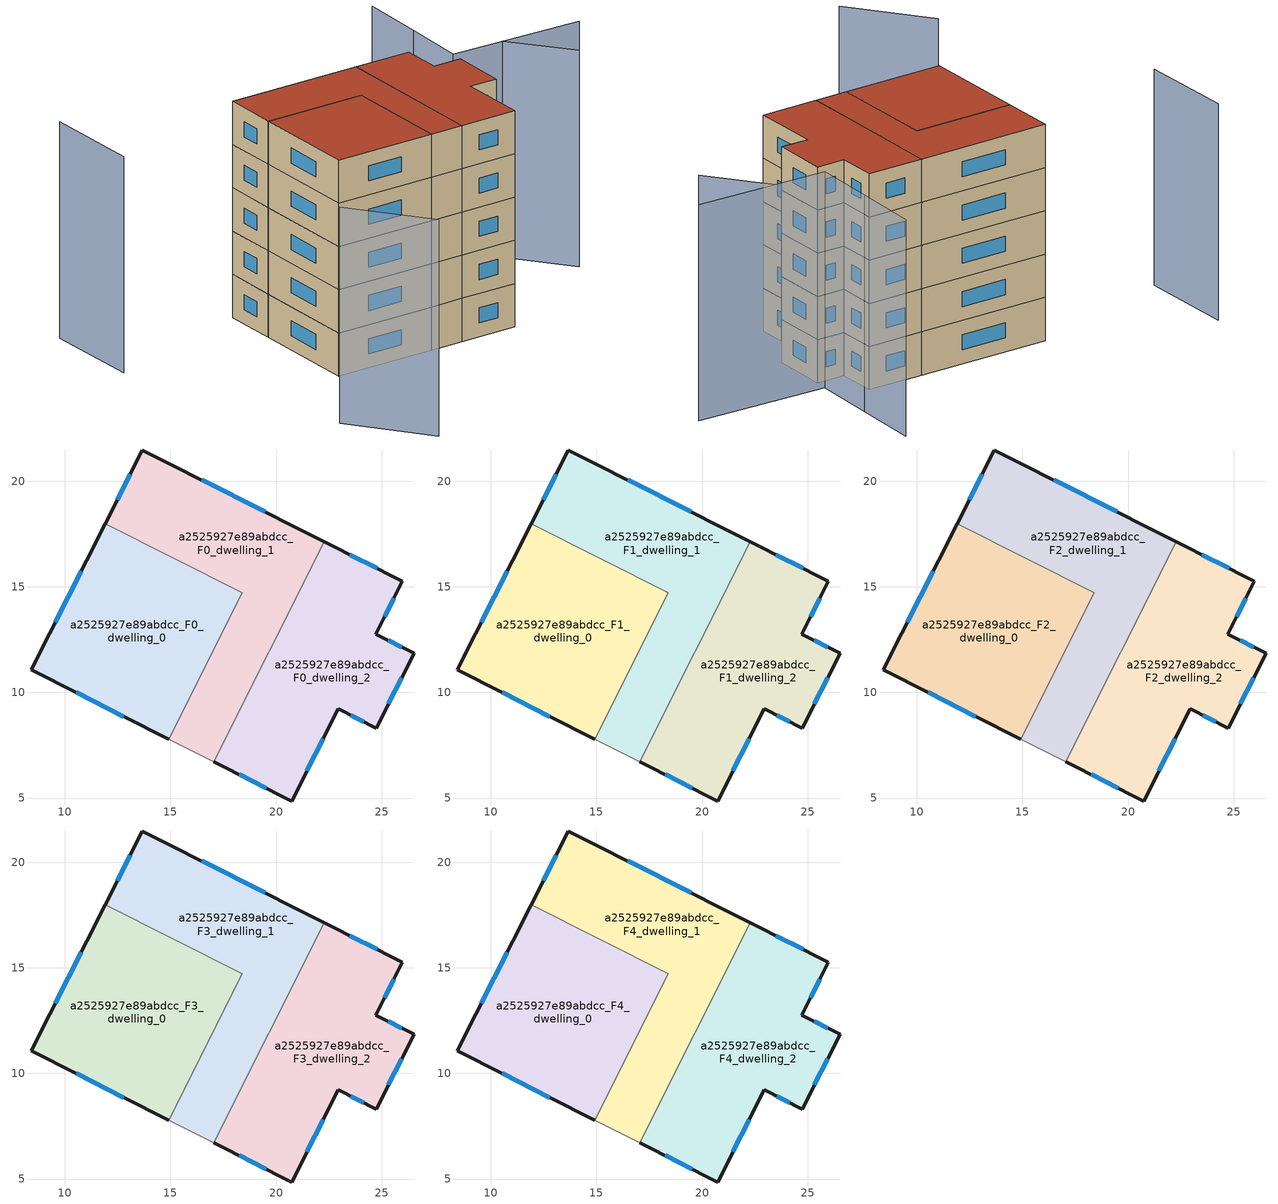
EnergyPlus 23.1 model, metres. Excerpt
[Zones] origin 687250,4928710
a2525927e89abdcc_F0_dwelling_0
 floor ground (EU_floor_Construction): 18.4,14.71 14.91,7.79 8.42,11.06 11.91,17.97 z0
 wall outside (EU_wall_Construction): 11.91,17.97 8.42,11.06 14.91,7.79 z0:3
 wall to a2525927e89abdcc_F0_dwelling_1 (EU_wall_Construction): 14.91,7.79 18.4,14.71 11.91,17.97 z0:3
 window (EU_Window_Construction): 10.53,10 12.8,8.86 / 10.77,15.73 9.55,13.31 z0.98:2.02
a2525927e89abdcc_F0_dwelling_1
 floor ground (EU_floor_Construction): 22.29,17.13 17.04,6.72 14.91,7.79 18.4,14.71 11.91,17.97 13.67,21.47 z0
 wall outside (EU_wall_Construction): 22.29,17.13 13.67,21.47 11.91,17.97 z0:3
 wall adiabatic (EU_wall_Construction): 14.91,7.79 17.04,6.72 z0:3
 wall to a2525927e89abdcc_F0_dwelling_2 (EU_wall_Construction): 17.04,6.72 22.29,17.13 z0:3
 window (EU_Window_Construction): 13.1,20.33 12.48,19.11 / 19.48,18.54 16.47,20.06 z0.98:2.02
a2525927e89abdcc_F0_dwelling_2
 floor ground (EU_floor_Construction): 25.98,15.27 24.72,12.76 26.53,11.85 24.73,8.3 22.94,9.23 20.74,4.86 17.04,6.72 22.29,17.13 z0
 wall outside (EU_wall_Construction): 17.04,6.72 20.74,4.86 22.94,9.23 24.73,8.3 26.53,11.85 24.72,12.76 25.98,15.27 22.29,17.13 z0:3
 window (EU_Window_Construction): 18.25,6.12 19.54,5.47 / 24.78,15.88 23.49,16.53 / 25.13,13.58 25.57,14.46 / 25.94,12.15 25.31,12.47 / 25.32,9.46 25.95,10.7 / 23.52,8.93 24.15,8.6 / 21.46,6.28 22.23,7.81 z0.98:2.02
a2525927e89abdcc_F1_dwelling_0
 floor to a2525927e89abdcc_F0_dwelling_0 (EU_floor_Construction): 18.4,14.71 14.91,7.79 8.42,11.06 11.91,17.97 z3
 wall outside (EU_wall_Construction): 11.91,17.97 8.42,11.06 14.91,7.79 z3:6
 wall to a2525927e89abdcc_F1_dwelling_1 (EU_wall_Construction): 14.91,7.79 18.4,14.71 11.91,17.97 z3:6
 window (EU_Window_Construction): 10.53,10 12.8,8.86 / 10.77,15.73 9.55,13.31 z3.98:5.02
a2525927e89abdcc_F1_dwelling_1
 floor to a2525927e89abdcc_F0_dwelling_1 (EU_floor_Construction): 22.29,17.13 17.04,6.72 14.91,7.79 18.4,14.71 11.91,17.97 13.67,21.47 z3
 wall outside (EU_wall_Construction): 22.29,17.13 13.67,21.47 11.91,17.97 z3:6
 wall adiabatic (EU_wall_Construction): 14.91,7.79 17.04,6.72 z3:6
 wall to a2525927e89abdcc_F1_dwelling_2 (EU_wall_Construction): 17.04,6.72 22.29,17.13 z3:6
 window (EU_Window_Construction): 13.1,20.33 12.48,19.11 / 19.48,18.54 16.47,20.06 z3.98:5.02
a2525927e89abdcc_F1_dwelling_2
 floor to a2525927e89abdcc_F0_dwelling_2 (EU_floor_Construction): 25.98,15.27 24.72,12.76 26.53,11.85 24.73,8.3 22.94,9.23 20.74,4.86 17.04,6.72 22.29,17.13 z3
 wall outside (EU_wall_Construction): 17.04,6.72 20.74,4.86 22.94,9.23 24.73,8.3 26.53,11.85 24.72,12.76 25.98,15.27 22.29,17.13 z3:6
 window (EU_Window_Construction): 18.25,6.12 19.54,5.47 / 24.78,15.88 23.49,16.53 / 25.13,13.58 25.57,14.46 / 25.94,12.15 25.31,12.47 / 25.32,9.46 25.95,10.7 / 23.52,8.93 24.15,8.6 / 21.46,6.28 22.23,7.81 z3.98:5.02
a2525927e89abdcc_F2_dwelling_0
 floor to a2525927e89abdcc_F1_dwelling_0 (EU_floor_Construction): 18.4,14.71 14.91,7.79 8.42,11.06 11.91,17.97 z6
 wall outside (EU_wall_Construction): 11.91,17.97 8.42,11.06 14.91,7.79 z6:9
 wall to a2525927e89abdcc_F2_dwelling_1 (EU_wall_Construction): 14.91,7.79 18.4,14.71 11.91,17.97 z6:9
 window (EU_Window_Construction): 10.53,10 12.8,8.86 / 10.77,15.73 9.55,13.31 z6.98:8.02
a2525927e89abdcc_F2_dwelling_1
 floor to a2525927e89abdcc_F1_dwelling_1 (EU_floor_Construction): 22.29,17.13 17.04,6.72 14.91,7.79 18.4,14.71 11.91,17.97 13.67,21.47 z6
 wall outside (EU_wall_Construction): 22.29,17.13 13.67,21.47 11.91,17.97 z6:9
 wall adiabatic (EU_wall_Construction): 14.91,7.79 17.04,6.72 z6:9
 wall to a2525927e89abdcc_F2_dwelling_2 (EU_wall_Construction): 17.04,6.72 22.29,17.13 z6:9
 window (EU_Window_Construction): 13.1,20.33 12.48,19.11 / 19.48,18.54 16.47,20.06 z6.98:8.02
a2525927e89abdcc_F2_dwelling_2
 floor to a2525927e89abdcc_F1_dwelling_2 (EU_floor_Construction): 25.98,15.27 24.72,12.76 26.53,11.85 24.73,8.3 22.94,9.23 20.74,4.86 17.04,6.72 22.29,17.13 z6
 wall outside (EU_wall_Construction): 17.04,6.72 20.74,4.86 22.94,9.23 24.73,8.3 26.53,11.85 24.72,12.76 25.98,15.27 22.29,17.13 z6:9
 window (EU_Window_Construction): 18.25,6.12 19.54,5.47 / 24.78,15.88 23.49,16.53 / 25.13,13.58 25.57,14.46 / 25.94,12.15 25.31,12.47 / 25.32,9.46 25.95,10.7 / 23.52,8.93 24.15,8.6 / 21.46,6.28 22.23,7.81 z6.98:8.02
a2525927e89abdcc_F3_dwelling_0
 floor to a2525927e89abdcc_F2_dwelling_0 (EU_floor_Construction): 18.4,14.71 14.91,7.79 8.42,11.06 11.91,17.97 z9
 wall outside (EU_wall_Construction): 11.91,17.97 8.42,11.06 14.91,7.79 z9:12
 wall to a2525927e89abdcc_F3_dwelling_1 (EU_wall_Construction): 14.91,7.79 18.4,14.71 11.91,17.97 z9:12
 window (EU_Window_Construction): 10.53,10 12.8,8.86 / 10.77,15.73 9.55,13.31 z9.98:11.02
a2525927e89abdcc_F3_dwelling_1
 floor to a2525927e89abdcc_F2_dwelling_1 (EU_floor_Construction): 22.29,17.13 17.04,6.72 14.91,7.79 18.4,14.71 11.91,17.97 13.67,21.47 z9
 wall outside (EU_wall_Construction): 22.29,17.13 13.67,21.47 11.91,17.97 z9:12
 wall adiabatic (EU_wall_Construction): 14.91,7.79 17.04,6.72 z9:12
 wall to a2525927e89abdcc_F3_dwelling_2 (EU_wall_Construction): 17.04,6.72 22.29,17.13 z9:12
 window (EU_Window_Construction): 13.1,20.33 12.48,19.11 / 19.48,18.54 16.47,20.06 z9.98:11.02
a2525927e89abdcc_F3_dwelling_2
 floor to a2525927e89abdcc_F2_dwelling_2 (EU_floor_Construction): 25.98,15.27 24.72,12.76 26.53,11.85 24.73,8.3 22.94,9.23 20.74,4.86 17.04,6.72 22.29,17.13 z9
 wall outside (EU_wall_Construction): 17.04,6.72 20.74,4.86 22.94,9.23 24.73,8.3 26.53,11.85 24.72,12.76 25.98,15.27 22.29,17.13 z9:12
 window (EU_Window_Construction): 18.25,6.12 19.54,5.47 / 24.78,15.88 23.49,16.53 / 25.13,13.58 25.57,14.46 / 25.94,12.15 25.31,12.47 / 25.32,9.46 25.95,10.7 / 23.52,8.93 24.15,8.6 / 21.46,6.28 22.23,7.81 z9.98:11.02
a2525927e89abdcc_F4_dwelling_0
 floor to a2525927e89abdcc_F3_dwelling_0 (EU_floor_Construction): 18.4,14.71 14.91,7.79 8.42,11.06 11.91,17.97 z12
 wall outside (EU_wall_Construction): 11.91,17.97 8.42,11.06 14.91,7.79 z12:15
 wall to a2525927e89abdcc_F4_dwelling_1 (EU_wall_Construction): 14.91,7.79 18.4,14.71 11.91,17.97 z12:15
 window (EU_Window_Construction): 10.53,10 12.8,8.86 / 10.77,15.73 9.55,13.31 z12.98:14.02
 roof outside (EU_roof_Construction): 14.91,7.79 18.4,14.71 11.91,17.97 8.42,11.06 z15
a2525927e89abdcc_F4_dwelling_1
 floor to a2525927e89abdcc_F3_dwelling_1 (EU_floor_Construction): 22.29,17.13 17.04,6.72 14.91,7.79 18.4,14.71 11.91,17.97 13.67,21.47 z12
 wall outside (EU_wall_Construction): 22.29,17.13 13.67,21.47 11.91,17.97 z12:15
 wall adiabatic (EU_wall_Construction): 14.91,7.79 17.04,6.72 z12:15
 wall to a2525927e89abdcc_F4_dwelling_2 (EU_wall_Construction): 17.04,6.72 22.29,17.13 z12:15
 window (EU_Window_Construction): 13.1,20.33 12.48,19.11 / 19.48,18.54 16.47,20.06 z12.98:14.02
 roof outside (EU_roof_Construction): 17.04,6.72 22.29,17.13 13.67,21.47 11.91,17.97 18.4,14.71 14.91,7.79 z15
a2525927e89abdcc_F4_dwelling_2
 floor to a2525927e89abdcc_F3_dwelling_2 (EU_floor_Construction): 25.98,15.27 24.72,12.76 26.53,11.85 24.73,8.3 22.94,9.23 20.74,4.86 17.04,6.72 22.29,17.13 z12
 wall outside (EU_wall_Construction): 17.04,6.72 20.74,4.86 22.94,9.23 24.73,8.3 26.53,11.85 24.72,12.76 25.98,15.27 22.29,17.13 z12:15
 window (EU_Window_Construction): 18.25,6.12 19.54,5.47 / 24.78,15.88 23.49,16.53 / 25.13,13.58 25.57,14.46 / 25.94,12.15 25.31,12.47 / 25.32,9.46 25.95,10.7 / 23.52,8.93 24.15,8.6 / 21.46,6.28 22.23,7.81 z12.98:14.02
 roof outside (EU_roof_Construction): 24.73,8.3 26.53,11.85 24.72,12.76 25.98,15.27 22.29,17.13 17.04,6.72 20.74,4.86 22.94,9.23 z15
shading: 1.77,7.47 2.87,0.92 / 31.28,5.79 30.32,10.82 / 35.49,7.99 27.01,12.62 / 27.01,12.62 29.2,16.64 / 29.2,16.64 31.47,20.8 / 5.58,29.7 2.53,23.44 z0:15
[Building]
EU S2 Campaign: North Axis=0; Terrain=City; Solar Distribution=FullExterior
[Site:Location]
Bologna: Latitude=44.5; Longitude=11.25; Time Zone=1; Elevation=37
[SizingPeriod:WeatherFileDays]
AnnualSizingPeriod: Begin Month=1; Begin Day of Month=1; End Month=12; End Day of Month=31; Day of Week for Start Day=Monday; Use Weather File Daylight Saving Period=No; Use Weather File Rain and Snow Indicators=No
[MATERIAL]
EU_InternalMass_Material: Roughness=MediumRough; Thickness=0.1; Conductivity=1; Density=1800; Specific Heat=900; Thermal Absorptance=0.9; Solar Absorptance=0.7; Visible Absorptance=0.7
[MATERIAL:NOMASS] Roughness=MediumRough; Thermal Absorptance=0.9; Solar Absorptance=0.7; Visible Absorptance=0.7
Name | Thermal Resistance
EU_wall_NoMass | 0.905828
EU_roof_NoMass | 0.37593
EU_floor_NoMass | 0.67114
[WINDOWMATERIAL:SIMPLEGLAZINGSYSTEM]
EU_Window_SimpleGlazing: UFactor=4.52486; Solar Heat Gain Coefficient=0.85; Visible Transmittance=0.85
[CONSTRUCTION]
EU_wall_Construction: EU_wall_NoMass
EU_roof_Construction: EU_roof_NoMass
EU_floor_Construction: EU_floor_NoMass
EU_Window_Construction: EU_Window_SimpleGlazing
EU_InternalMass_Construction: EU_InternalMass_Material
[ZONE] Type=1; Multiplier=1; Ceiling Height=autocalculate; Floor Area=autocalculate; Part of Total Floor Area=Yes
Name | Volume
a2525927e89abdcc_F0_dwelling_0 | 168.734
a2525927e89abdcc_F1_dwelling_0; a2525927e89abdcc_F2_dwelling_0; a2525927e89abdcc_F3_dwelling_0; a2525927e89abdcc_F4_dwelling_0 | 168.735
a2525927e89abdcc_F0_dwelling_1 | 168.75
a2525927e89abdcc_F1_dwelling_1; a2525927e89abdcc_F2_dwelling_1; a2525927e89abdcc_F3_dwelling_1; a2525927e89abdcc_F4_dwelling_1 | 168.751
a2525927e89abdcc_F0_dwelling_2; a2525927e89abdcc_F1_dwelling_2; a2525927e89abdcc_F2_dwelling_2; a2525927e89abdcc_F3_dwelling_2; a2525927e89abdcc_F4_dwelling_2 | 168.749
[INTERNALMASS] Construction=EU_InternalMass_Construction
Name | Zone or ZoneList | Surface Area
a2525927e89abdcc_F0_dwelling_0_EU_InternalMass | a2525927e89abdcc_F0_dwelling_0 | 56.243
a2525927e89abdcc_F0_dwelling_1_EU_InternalMass | a2525927e89abdcc_F0_dwelling_1 | 56.2506
a2525927e89abdcc_F0_dwelling_2_EU_InternalMass | a2525927e89abdcc_F0_dwelling_2 | 56.2502
a2525927e89abdcc_F1_dwelling_0_EU_InternalMass | a2525927e89abdcc_F1_dwelling_0 | 56.243
a2525927e89abdcc_F1_dwelling_1_EU_InternalMass | a2525927e89abdcc_F1_dwelling_1 | 56.2506
a2525927e89abdcc_F1_dwelling_2_EU_InternalMass | a2525927e89abdcc_F1_dwelling_2 | 56.2502
a2525927e89abdcc_F2_dwelling_0_EU_InternalMass | a2525927e89abdcc_F2_dwelling_0 | 56.243
a2525927e89abdcc_F2_dwelling_1_EU_InternalMass | a2525927e89abdcc_F2_dwelling_1 | 56.2506
a2525927e89abdcc_F2_dwelling_2_EU_InternalMass | a2525927e89abdcc_F2_dwelling_2 | 56.2502
a2525927e89abdcc_F3_dwelling_0_EU_InternalMass | a2525927e89abdcc_F3_dwelling_0 | 56.243
a2525927e89abdcc_F3_dwelling_1_EU_InternalMass | a2525927e89abdcc_F3_dwelling_1 | 56.2506
a2525927e89abdcc_F3_dwelling_2_EU_InternalMass | a2525927e89abdcc_F3_dwelling_2 | 56.2502
a2525927e89abdcc_F4_dwelling_0_EU_InternalMass | a2525927e89abdcc_F4_dwelling_0 | 56.243
a2525927e89abdcc_F4_dwelling_1_EU_InternalMass | a2525927e89abdcc_F4_dwelling_1 | 56.2506
a2525927e89abdcc_F4_dwelling_2_EU_InternalMass | a2525927e89abdcc_F4_dwelling_2 | 56.2502
[OTHEREQUIPMENT] Fuel Type=Electricity; Design Level Calculation Method=Watts/Area; Power per Zone Floor Area=1; Fraction Latent=0; Fraction Radiant=0; Fraction Lost=0; Carbon Dioxide Generation Rate=0; EndUse Subcategory=EU_Step8_InternalGains
Name | Zone or ZoneList or Space or SpaceList | Schedule
EU_Step8_InternalGain_a2525927e89abdcc_F0_dwelling_0_f000 | a2525927e89abdcc_F0_dwelling_0 | EU_Step8_GainSchedule_a2525927e89abdcc_F0_dwelling_0_f000
EU_Step8_InternalGain_a2525927e89abdcc_F0_dwelling_1_f000 | a2525927e89abdcc_F0_dwelling_1 | EU_Step8_GainSchedule_a2525927e89abdcc_F0_dwelling_1_f000
EU_Step8_InternalGain_a2525927e89abdcc_F0_dwelling_2_f000 | a2525927e89abdcc_F0_dwelling_2 | EU_Step8_GainSchedule_a2525927e89abdcc_F0_dwelling_2_f000
EU_Step8_InternalGain_a2525927e89abdcc_F1_dwelling_0_f000 | a2525927e89abdcc_F1_dwelling_0 | EU_Step8_GainSchedule_a2525927e89abdcc_F1_dwelling_0_f000
EU_Step8_InternalGain_a2525927e89abdcc_F1_dwelling_1_f000 | a2525927e89abdcc_F1_dwelling_1 | EU_Step8_GainSchedule_a2525927e89abdcc_F1_dwelling_1_f000
EU_Step8_InternalGain_a2525927e89abdcc_F1_dwelling_2_f000 | a2525927e89abdcc_F1_dwelling_2 | EU_Step8_GainSchedule_a2525927e89abdcc_F1_dwelling_2_f000
EU_Step8_InternalGain_a2525927e89abdcc_F2_dwelling_0_f000 | a2525927e89abdcc_F2_dwelling_0 | EU_Step8_GainSchedule_a2525927e89abdcc_F2_dwelling_0_f000
EU_Step8_InternalGain_a2525927e89abdcc_F2_dwelling_1_f000 | a2525927e89abdcc_F2_dwelling_1 | EU_Step8_GainSchedule_a2525927e89abdcc_F2_dwelling_1_f000
EU_Step8_InternalGain_a2525927e89abdcc_F2_dwelling_2_f000 | a2525927e89abdcc_F2_dwelling_2 | EU_Step8_GainSchedule_a2525927e89abdcc_F2_dwelling_2_f000
EU_Step8_InternalGain_a2525927e89abdcc_F3_dwelling_0_f000 | a2525927e89abdcc_F3_dwelling_0 | EU_Step8_GainSchedule_a2525927e89abdcc_F3_dwelling_0_f000
EU_Step8_InternalGain_a2525927e89abdcc_F3_dwelling_1_f000 | a2525927e89abdcc_F3_dwelling_1 | EU_Step8_GainSchedule_a2525927e89abdcc_F3_dwelling_1_f000
EU_Step8_InternalGain_a2525927e89abdcc_F3_dwelling_2_f000 | a2525927e89abdcc_F3_dwelling_2 | EU_Step8_GainSchedule_a2525927e89abdcc_F3_dwelling_2_f000
EU_Step8_InternalGain_a2525927e89abdcc_F4_dwelling_0_f000 | a2525927e89abdcc_F4_dwelling_0 | EU_Step8_GainSchedule_a2525927e89abdcc_F4_dwelling_0_f000
EU_Step8_InternalGain_a2525927e89abdcc_F4_dwelling_1_f000 | a2525927e89abdcc_F4_dwelling_1 | EU_Step8_GainSchedule_a2525927e89abdcc_F4_dwelling_1_f000
EU_Step8_InternalGain_a2525927e89abdcc_F4_dwelling_2_f000 | a2525927e89abdcc_F4_dwelling_2 | EU_Step8_GainSchedule_a2525927e89abdcc_F4_dwelling_2_f000
[ZONEVENTILATION:DESIGNFLOWRATE] Schedule=EU_AlwaysOn; Design Flow Rate Calculation Method=AirChanges/Hour; Air Changes per Hour=0.73129; Ventilation Type=Natural; Fan Pressure Rise=0; Fan Total Efficiency=1; Constant Term Coefficient=1; Temperature Term Coefficient=0; Velocity Term Coefficient=0; Velocity Squared Term Coefficient=0; Minimum Indoor Temperature=-100; Maximum Indoor Temperature=100; Delta Temperature=-100; Minimum Outdoor Temperature=-100; Maximum Outdoor Temperature=100; Maximum Wind Speed=40
Name | Zone or ZoneList or Space or SpaceList
EU_ConstantAir_a2525927e89abdcc_F0_dwelling_0 | a2525927e89abdcc_F0_dwelling_0
EU_ConstantAir_a2525927e89abdcc_F0_dwelling_1 | a2525927e89abdcc_F0_dwelling_1
EU_ConstantAir_a2525927e89abdcc_F0_dwelling_2 | a2525927e89abdcc_F0_dwelling_2
EU_ConstantAir_a2525927e89abdcc_F1_dwelling_0 | a2525927e89abdcc_F1_dwelling_0
EU_ConstantAir_a2525927e89abdcc_F1_dwelling_1 | a2525927e89abdcc_F1_dwelling_1
EU_ConstantAir_a2525927e89abdcc_F1_dwelling_2 | a2525927e89abdcc_F1_dwelling_2
EU_ConstantAir_a2525927e89abdcc_F2_dwelling_0 | a2525927e89abdcc_F2_dwelling_0
EU_ConstantAir_a2525927e89abdcc_F2_dwelling_1 | a2525927e89abdcc_F2_dwelling_1
EU_ConstantAir_a2525927e89abdcc_F2_dwelling_2 | a2525927e89abdcc_F2_dwelling_2
EU_ConstantAir_a2525927e89abdcc_F3_dwelling_0 | a2525927e89abdcc_F3_dwelling_0
EU_ConstantAir_a2525927e89abdcc_F3_dwelling_1 | a2525927e89abdcc_F3_dwelling_1
EU_ConstantAir_a2525927e89abdcc_F3_dwelling_2 | a2525927e89abdcc_F3_dwelling_2
EU_ConstantAir_a2525927e89abdcc_F4_dwelling_0 | a2525927e89abdcc_F4_dwelling_0
EU_ConstantAir_a2525927e89abdcc_F4_dwelling_1 | a2525927e89abdcc_F4_dwelling_1
EU_ConstantAir_a2525927e89abdcc_F4_dwelling_2 | a2525927e89abdcc_F4_dwelling_2
[HVACTEMPLATE:THERMOSTAT] Constant Heating Setpoint=20; Constant Cooling Setpoint=50
EU_HeatOnly_a2525927e89abdcc_F0_dwelling_0; EU_HeatOnly_a2525927e89abdcc_F0_dwelling_1; EU_HeatOnly_a2525927e89abdcc_F0_dwelling_2; EU_HeatOnly_a2525927e89abdcc_F1_dwelling_0; EU_HeatOnly_a2525927e89abdcc_F1_dwelling_1; EU_HeatOnly_a2525927e89abdcc_F1_dwelling_2; EU_HeatOnly_a2525927e89abdcc_F2_dwelling_0; EU_HeatOnly_a2525927e89abdcc_F2_dwelling_1; EU_HeatOnly_a2525927e89abdcc_F2_dwelling_2; EU_HeatOnly_a2525927e89abdcc_F3_dwelling_0; EU_HeatOnly_a2525927e89abdcc_F3_dwelling_1; EU_HeatOnly_a2525927e89abdcc_F3_dwelling_2; EU_HeatOnly_a2525927e89abdcc_F4_dwelling_0; EU_HeatOnly_a2525927e89abdcc_F4_dwelling_1; EU_HeatOnly_a2525927e89abdcc_F4_dwelling_2
[HVACTEMPLATE:ZONE:IDEALLOADSAIRSYSTEM] System Availability Schedule=EU_AlwaysOn; Maximum Heating Supply Air Temperature=50; Minimum Cooling Supply Air Temperature=13; Maximum Heating Supply Air Humidity Ratio=0.0156; Minimum Cooling Supply Air Humidity Ratio=0.0077; Heating Limit=NoLimit; Cooling Limit=NoLimit; Heating Availability Schedule=EU_AlwaysOn; Cooling Availability Schedule=EU_CoolingOff; Dehumidification Control Type=ConstantSensibleHeatRatio; Cooling Sensible Heat Ratio=0.7; Dehumidification Setpoint=60; Humidification Control Type=None; Humidification Setpoint=30; Outdoor Air Method=None; Outdoor Air Flow Rate per Person=0.00944; Outdoor Air Flow Rate per Zone Floor Area=0; Outdoor Air Flow Rate per Zone=0; Demand Controlled Ventilation Type=None; Outdoor Air Economizer Type=NoEconomizer; Heat Recovery Type=None; Sensible Heat Recovery Effectiveness=0.7; Latent Heat Recovery Effectiveness=0.65
Name | Template Thermostat
a2525927e89abdcc_F0_dwelling_0 | EU_HeatOnly_a2525927e89abdcc_F0_dwelling_0
a2525927e89abdcc_F0_dwelling_1 | EU_HeatOnly_a2525927e89abdcc_F0_dwelling_1
a2525927e89abdcc_F0_dwelling_2 | EU_HeatOnly_a2525927e89abdcc_F0_dwelling_2
a2525927e89abdcc_F1_dwelling_0 | EU_HeatOnly_a2525927e89abdcc_F1_dwelling_0
a2525927e89abdcc_F1_dwelling_1 | EU_HeatOnly_a2525927e89abdcc_F1_dwelling_1
a2525927e89abdcc_F1_dwelling_2 | EU_HeatOnly_a2525927e89abdcc_F1_dwelling_2
a2525927e89abdcc_F2_dwelling_0 | EU_HeatOnly_a2525927e89abdcc_F2_dwelling_0
a2525927e89abdcc_F2_dwelling_1 | EU_HeatOnly_a2525927e89abdcc_F2_dwelling_1
a2525927e89abdcc_F2_dwelling_2 | EU_HeatOnly_a2525927e89abdcc_F2_dwelling_2
a2525927e89abdcc_F3_dwelling_0 | EU_HeatOnly_a2525927e89abdcc_F3_dwelling_0
a2525927e89abdcc_F3_dwelling_1 | EU_HeatOnly_a2525927e89abdcc_F3_dwelling_1
a2525927e89abdcc_F3_dwelling_2 | EU_HeatOnly_a2525927e89abdcc_F3_dwelling_2
a2525927e89abdcc_F4_dwelling_0 | EU_HeatOnly_a2525927e89abdcc_F4_dwelling_0
a2525927e89abdcc_F4_dwelling_1 | EU_HeatOnly_a2525927e89abdcc_F4_dwelling_1
a2525927e89abdcc_F4_dwelling_2 | EU_HeatOnly_a2525927e89abdcc_F4_dwelling_2
[SIZING:ZONE] Zone Cooling Design Supply Air Temperature Input Method=SupplyAirTemperature; Zone Cooling Design Supply Air Temperature=13; Zone Heating Design Supply Air Temperature Input Method=SupplyAirTemperature; Zone Heating Design Supply Air Temperature=50; Zone Cooling Design Supply Air Humidity Ratio=0.008; Zone Heating Design Supply Air Humidity Ratio=0.008; Cooling Design Air Flow Method=DesignDay; Cooling Design Air Flow Rate=0; Cooling Minimum Air Flow per Zone Floor Area=0.000762; Cooling Minimum Air Flow=0; Cooling Minimum Air Flow Fraction=0.2; Heating Design Air Flow Method=DesignDay; Heating Design Air Flow Rate=0; Heating Maximum Air Flow per Zone Floor Area=0.002032; Heating Maximum Air Flow=0.141576; Heating Maximum Air Flow Fraction=0.3; Account for Dedicated Outdoor Air System=No; Dedicated Outdoor Air System Control Strategy=NeutralSupplyAir; Dedicated Outdoor Air Low Setpoint Temperature for Design=autosize; Dedicated Outdoor Air High Setpoint Temperature for Design=autosize; Zone Load Sizing Method=Sensible Load Only No Latent Load; Zone Latent Cooling Design Supply Air Humidity Ratio Input Method=HumidityRatioDifference; Zone Cooling Design Supply Air Humidity Ratio Difference=0.005; Zone Latent Heating Design Supply Air Humidity Ratio Input Method=HumidityRatioDifference; Zone Humidification Design Supply Air Humidity Ratio Difference=0.005
a2525927e89abdcc_F0_dwelling_0; a2525927e89abdcc_F0_dwelling_1; a2525927e89abdcc_F0_dwelling_2; a2525927e89abdcc_F1_dwelling_0; a2525927e89abdcc_F1_dwelling_1; a2525927e89abdcc_F1_dwelling_2; a2525927e89abdcc_F2_dwelling_0; a2525927e89abdcc_F2_dwelling_1; a2525927e89abdcc_F2_dwelling_2; a2525927e89abdcc_F3_dwelling_0; a2525927e89abdcc_F3_dwelling_1; a2525927e89abdcc_F3_dwelling_2; a2525927e89abdcc_F4_dwelling_0; a2525927e89abdcc_F4_dwelling_1; a2525927e89abdcc_F4_dwelling_2
[SCHEDULE:CONSTANT]
Name | Hourly Value
EU_AlwaysOn | 1
EU_CoolingOff | 0
[SCHEDULE:FILE] Column Number=1; Rows to Skip at Top=0; Number of Hours of Data=8760; Column Separator=Comma; Interpolate to Timestep=No; Minutes per Item=60; Adjust Schedule for Daylight Savings=Yes
Name | File
EU_Step8_GainSchedule_a2525927e89abdcc_F0_dwelling_0_f000 | ../../schedules/a2525927e89abdcc/a2525927e89abdcc_F0_dwelling_0_f000_gain.csv
EU_Step8_GainSchedule_a2525927e89abdcc_F0_dwelling_1_f000 | ../../schedules/a2525927e89abdcc/a2525927e89abdcc_F0_dwelling_1_f000_gain.csv
EU_Step8_GainSchedule_a2525927e89abdcc_F0_dwelling_2_f000 | ../../schedules/a2525927e89abdcc/a2525927e89abdcc_F0_dwelling_2_f000_gain.csv
EU_Step8_GainSchedule_a2525927e89abdcc_F1_dwelling_0_f000 | ../../schedules/a2525927e89abdcc/a2525927e89abdcc_F1_dwelling_0_f000_gain.csv
EU_Step8_GainSchedule_a2525927e89abdcc_F1_dwelling_1_f000 | ../../schedules/a2525927e89abdcc/a2525927e89abdcc_F1_dwelling_1_f000_gain.csv
EU_Step8_GainSchedule_a2525927e89abdcc_F1_dwelling_2_f000 | ../../schedules/a2525927e89abdcc/a2525927e89abdcc_F1_dwelling_2_f000_gain.csv
EU_Step8_GainSchedule_a2525927e89abdcc_F2_dwelling_0_f000 | ../../schedules/a2525927e89abdcc/a2525927e89abdcc_F2_dwelling_0_f000_gain.csv
EU_Step8_GainSchedule_a2525927e89abdcc_F2_dwelling_1_f000 | ../../schedules/a2525927e89abdcc/a2525927e89abdcc_F2_dwelling_1_f000_gain.csv
EU_Step8_GainSchedule_a2525927e89abdcc_F2_dwelling_2_f000 | ../../schedules/a2525927e89abdcc/a2525927e89abdcc_F2_dwelling_2_f000_gain.csv
EU_Step8_GainSchedule_a2525927e89abdcc_F3_dwelling_0_f000 | ../../schedules/a2525927e89abdcc/a2525927e89abdcc_F3_dwelling_0_f000_gain.csv
EU_Step8_GainSchedule_a2525927e89abdcc_F3_dwelling_1_f000 | ../../schedules/a2525927e89abdcc/a2525927e89abdcc_F3_dwelling_1_f000_gain.csv
EU_Step8_GainSchedule_a2525927e89abdcc_F3_dwelling_2_f000 | ../../schedules/a2525927e89abdcc/a2525927e89abdcc_F3_dwelling_2_f000_gain.csv
EU_Step8_GainSchedule_a2525927e89abdcc_F4_dwelling_0_f000 | ../../schedules/a2525927e89abdcc/a2525927e89abdcc_F4_dwelling_0_f000_gain.csv
EU_Step8_GainSchedule_a2525927e89abdcc_F4_dwelling_1_f000 | ../../schedules/a2525927e89abdcc/a2525927e89abdcc_F4_dwelling_1_f000_gain.csv
EU_Step8_GainSchedule_a2525927e89abdcc_F4_dwelling_2_f000 | ../../schedules/a2525927e89abdcc/a2525927e89abdcc_F4_dwelling_2_f000_gain.csv
